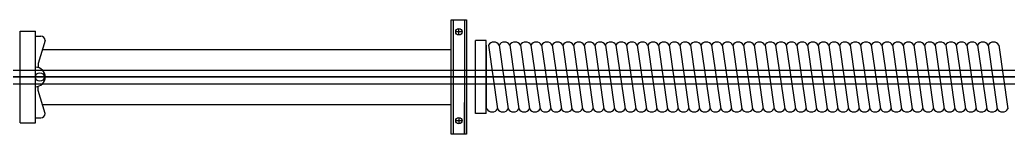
# Model space of a CAD drawing. Header units: millimetres. Extents: x 34479 to 326239, y 111570 to 168880.
# Drawn here: x 193644 to 194540, y 167299 to 167403 of the extents above; entities that cross this region are included whole.
import ezdxf

# ---------------------------------------------------------------- set-up
doc = ezdxf.new("R2010")
doc.units = ezdxf.units.MM
doc.header["$LTSCALE"] = 100
doc.header["$MEASUREMENT"] = 0
doc.layers.get('0').update_dxf_attribs({"linetype": 'CONTINUOUS'})
doc.layers.add('브라켓', color=8, linetype='CONTINUOUS')

msp = doc.modelspace()

# ---------------------------------------------------------------- linework, layer by layer
at = {"color": 3}
for p, q in [((193644, 167309.99, 0), (193644, 167392.96, 0)), ((193644, 167392.96, 0), (193658, 167392.96, 0)), ((193658, 167309.99, 0), (193658, 167392.96, 0)), ((193658, 167388.66, 0), (193662.89, 167388.66, 0)), ((193666.87, 167384.67, 0), (193660.43, 167363.76, 0)), ((194056.84, 167318.44, 0), (194056.84, 167384.51, 0)), ((194066.57, 167384.51, 0), (194056.84, 167384.51, 0)), ((194066.57, 167318.44, 0), (194066.57, 167384.51, 0)), ((194066.57, 167380.23, 0), (194066.57, 167322.72, 0)), ((194068.71, 167380.23, 0), (194076.99, 167322.72, 0)), ((194078.34, 167380.23, 0), (194086.62, 167322.72, 0)), ((194087.98, 167380.23, 0), (194096.25, 167322.72, 0)), ((194097.61, 167380.23, 0), (194105.89, 167322.72, 0)), ((194107.25, 167380.23, 0), (194115.52, 167322.72, 0)), ((194107.25, 167380.23, 0), (194115.52, 167322.72, 0)), ((194116.88, 167380.23, 0), (194125.16, 167322.72, 0)), ((194126.52, 167380.23, 0), (194134.79, 167322.72, 0)), ((194136.15, 167380.23, 0), (194144.43, 167322.72, 0)), ((194145.78, 167380.23, 0), (194154.06, 167322.72, 0)), ((194155.42, 167380.23, 0), (194163.7, 167322.72, 0)), ((194165.05, 167380.23, 0), (194173.33, 167322.72, 0)), ((194174.69, 167380.23, 0), (194182.96, 167322.72, 0)), ((194184.32, 167380.23, 0), (194192.6, 167322.72, 0)), ((194193.96, 167380.23, 0), (194202.23, 167322.72, 0)), ((194203.59, 167380.23, 0), (194211.87, 167322.72, 0)), ((194213.23, 167380.23, 0), (194221.5, 167322.72, 0)), ((194222.86, 167380.23, 0), (194231.14, 167322.72, 0)), ((194232.49, 167380.23, 0), (194240.77, 167322.72, 0)), ((194242.13, 167380.23, 0), (194250.41, 167322.72, 0)), ((194251.76, 167380.23, 0), (194260.04, 167322.72, 0)), ((194261.4, 167380.23, 0), (194269.67, 167322.72, 0)), ((194271.03, 167380.23, 0), (194279.31, 167322.72, 0)), ((194280.67, 167380.23, 0), (194288.94, 167322.72, 0)), ((194290.3, 167380.23, 0), (194298.58, 167322.72, 0)), ((194299.94, 167380.23, 0), (194308.21, 167322.72, 0)), ((194309.57, 167380.23, 0), (194317.85, 167322.72, 0)), ((194319.46, 167380.23, 0), (194327.74, 167322.72, 0)), ((194329.1, 167380.23, 0), (194337.38, 167322.72, 0)), ((194338.73, 167380.23, 0), (194347.01, 167322.72, 0)), ((194348.37, 167380.23, 0), (194356.64, 167322.72, 0)), ((194358, 167380.23, 0), (194366.28, 167322.72, 0)), ((194367.64, 167380.23, 0), (194375.91, 167322.72, 0)), ((194377.27, 167380.23, 0), (194385.55, 167322.72, 0)), ((194386.91, 167380.23, 0), (194395.18, 167322.72, 0)), ((194396.54, 167380.23, 0), (194404.82, 167322.72, 0)), ((194406.17, 167380.23, 0), (194414.45, 167322.72, 0)), ((194415.81, 167380.23, 0), (194424.09, 167322.72, 0)), ((194425.44, 167380.23, 0), (194433.72, 167322.72, 0)), ((194435.08, 167380.23, 0), (194443.35, 167322.72, 0)), ((194444.71, 167380.23, 0), (194452.99, 167322.72, 0)), ((194454.35, 167380.23, 0), (194462.62, 167322.72, 0)), ((194463.98, 167380.23, 0), (194472.26, 167322.72, 0)), ((194473.62, 167380.23, 0), (194481.89, 167322.72, 0)), ((194483.25, 167380.23, 0), (194491.53, 167322.72, 0)), ((194492.88, 167380.23, 0), (194501.16, 167322.72, 0)), ((194502.52, 167380.23, 0), (194510.8, 167322.72, 0)), ((194512.15, 167380.23, 0), (194520.43, 167322.72, 0)), ((194521.79, 167380.23, 0), (194530.06, 167322.72, 0)), ((194531.42, 167380.23, 0), (194539.7, 167322.72, 0)), ((193660.43, 167363.76, 0), (193660.43, 167360, 0)), ((193660.43, 167339.19, 0), (193660.43, 167342.95, 0)), ((193666.87, 167318.28, 0), (193660.43, 167339.19, 0)), ((193658, 167314.29, 0), (193662.89, 167314.29, 0)), ((194066.57, 167318.44, 0), (194056.84, 167318.44, 0)), ((193644, 167309.99, 0), (193658, 167309.99, 0))]:
    msp.add_line(p, q, dxfattribs=at)
at = {"color": 1}
for p, q in [((193664.25, 167376.39, 0), (194034.78, 167376.39, 0)), ((193664.25, 167326.39, 0), (194034.72, 167326.39, 0))]:
    msp.add_line(p, q, dxfattribs=at)
at = {"color": 2}
for p, q in [((192812.69, 167357.73, 0), (195051.35, 167357.73, 0)), ((192812.69, 167345.23, 0), (195051.35, 167345.23, 0))]:
    msp.add_line(p, q, dxfattribs=at)
at = {"color": 8}
for p, q in [((190426.54, 167351.48, 0), (195145.96, 167351.48, 0)), ((195145.96, 167351.48, 0), (190436.2, 167351.48, 0))]:
    msp.add_line(p, q, dxfattribs=at)
at = {"color": 3}
msp.add_circle((193661.93, 167351.48, 0), 3.9, dxfattribs=at)
for centre, radius, start, end in [((193662.44, 167384.23, 0), 4.45, 5.63752, 84.24179), ((194073.53, 167377.83, 0), 5.38, 26.49712, 153.50288), ((194083.16, 167377.83, 0), 5.38, 26.49712, 153.50288), ((194092.79, 167377.83, 0), 5.38, 26.49712, 153.50288), ((194102.43, 167377.83, 0), 5.38, 26.49712, 153.50288), ((194112.06, 167377.83, 0), 5.38, 26.49712, 153.50288), ((194121.7, 167377.83, 0), 5.38, 26.49712, 153.50288), ((194131.33, 167377.83, 0), 5.38, 26.49712, 153.50288), ((194140.97, 167377.83, 0), 5.38, 26.49712, 153.50288), ((194150.6, 167377.83, 0), 5.38, 26.49712, 153.50288), ((194160.24, 167377.83, 0), 5.38, 26.49712, 153.50288), ((194169.87, 167377.83, 0), 5.38, 26.49712, 153.50288), ((194179.5, 167377.83, 0), 5.38, 26.49712, 153.50288), ((194189.14, 167377.83, 0), 5.38, 26.49712, 153.50288), ((194198.77, 167377.83, 0), 5.38, 26.49712, 153.50288), ((194208.41, 167377.83, 0), 5.38, 26.49712, 153.50288), ((194218.04, 167377.83, 0), 5.38, 26.49712, 153.50288), ((194227.68, 167377.83, 0), 5.38, 26.49712, 153.50288), ((194237.31, 167377.83, 0), 5.38, 26.49712, 153.50288), ((194246.95, 167377.83, 0), 5.38, 26.49712, 153.50288), ((194256.58, 167377.83, 0), 5.38, 26.49712, 153.50288), ((194266.21, 167377.83, 0), 5.38, 26.49712, 153.50288), ((194275.85, 167377.83, 0), 5.38, 26.49712, 153.50288), ((194285.48, 167377.83, 0), 5.38, 26.49712, 153.50288), ((194295.12, 167377.83, 0), 5.38, 26.49712, 153.50288), ((194304.75, 167377.83, 0), 5.38, 26.49712, 153.50288), ((194314.39, 167377.83, 0), 5.38, 26.49712, 153.50288), ((194324.28, 167377.83, 0), 5.38, 26.49712, 153.50288), ((194333.92, 167377.83, 0), 5.38, 26.49712, 153.50288), ((194343.55, 167377.83, 0), 5.38, 26.49712, 153.50288), ((194353.18, 167377.83, 0), 5.38, 26.49712, 153.50288), ((194362.82, 167377.83, 0), 5.38, 26.49712, 153.50288), ((194372.45, 167377.83, 0), 5.38, 26.49712, 153.50288), ((194382.09, 167377.83, 0), 5.38, 26.49712, 153.50288), ((194391.72, 167377.83, 0), 5.38, 26.49712, 153.50288), ((194401.36, 167377.83, 0), 5.38, 26.49712, 153.50288), ((194410.99, 167377.83, 0), 5.38, 26.49712, 153.50288), ((194420.63, 167377.83, 0), 5.38, 26.49712, 153.50288), ((194430.26, 167377.83, 0), 5.38, 26.49712, 153.50288), ((194439.89, 167377.83, 0), 5.38, 26.49712, 153.50288), ((194449.53, 167377.83, 0), 5.38, 26.49712, 153.50288), ((194459.16, 167377.83, 0), 5.38, 26.49712, 153.50288), ((194468.8, 167377.83, 0), 5.38, 26.49712, 153.50288), ((194478.43, 167377.83, 0), 5.38, 26.49712, 153.50288), ((194488.07, 167377.83, 0), 5.38, 26.49712, 153.50288), ((194497.7, 167377.83, 0), 5.38, 26.49712, 153.50288), ((194507.34, 167377.83, 0), 5.38, 26.49712, 153.50288), ((194516.97, 167377.83, 0), 5.38, 26.49712, 153.50288), ((194526.6, 167377.83, 0), 5.38, 26.49712, 153.50288), ((193658, 167351.48, 0), 8.87, 270, 90), ((194072.17, 167325.12, 0), 5.38, 206.49712, 333.50288), ((194081.8, 167325.12, 0), 5.38, 206.49712, 333.50288), ((194091.44, 167325.12, 0), 5.38, 206.49712, 333.50288), ((194101.07, 167325.12, 0), 5.38, 206.49712, 333.50288), ((194110.71, 167325.12, 0), 5.38, 206.49712, 333.50288), ((194120.34, 167325.12, 0), 5.38, 206.49712, 333.50288), ((194129.98, 167325.12, 0), 5.38, 206.49712, 333.50288), ((194139.61, 167325.12, 0), 5.38, 206.49712, 333.50288), ((194149.24, 167325.12, 0), 5.38, 206.49712, 333.50288), ((194158.88, 167325.12, 0), 5.38, 206.49712, 333.50288), ((194168.51, 167325.12, 0), 5.38, 206.49712, 333.50288), ((194178.15, 167325.12, 0), 5.38, 206.49712, 333.50288), ((194187.78, 167325.12, 0), 5.38, 206.49712, 333.50288), ((194197.42, 167325.12, 0), 5.38, 206.49712, 333.50288), ((194207.05, 167325.12, 0), 5.38, 206.49712, 333.50288), ((194216.69, 167325.12, 0), 5.38, 206.49712, 333.50288), ((194226.32, 167325.12, 0), 5.38, 206.49712, 333.50288), ((194235.95, 167325.12, 0), 5.38, 206.49712, 333.50288), ((194245.59, 167325.12, 0), 5.38, 206.49712, 333.50288), ((194255.22, 167325.12, 0), 5.38, 206.49712, 333.50288), ((194264.86, 167325.12, 0), 5.38, 206.49712, 333.50288), ((194274.49, 167325.12, 0), 5.38, 206.49712, 333.50288), ((194284.13, 167325.12, 0), 5.38, 206.49712, 333.50288), ((194293.76, 167325.12, 0), 5.38, 206.49712, 333.50288), ((194303.4, 167325.12, 0), 5.38, 206.49712, 333.50288), ((194313.03, 167325.12, 0), 5.38, 206.49712, 333.50288), ((194322.66, 167325.12, 0), 5.38, 206.49712, 333.50288), ((194332.56, 167325.12, 0), 5.38, 206.49712, 333.50288), ((194342.19, 167325.12, 0), 5.38, 206.49712, 333.50288), ((194351.83, 167325.12, 0), 5.38, 206.49712, 333.50288), ((194361.46, 167325.12, 0), 5.38, 206.49712, 333.50288), ((194371.1, 167325.12, 0), 5.38, 206.49712, 333.50288), ((194380.73, 167325.12, 0), 5.38, 206.49712, 333.50288), ((194390.37, 167325.12, 0), 5.38, 206.49712, 333.50288), ((194400, 167325.12, 0), 5.38, 206.49712, 333.50288), ((194409.63, 167325.12, 0), 5.38, 206.49712, 333.50288), ((194419.27, 167325.12, 0), 5.38, 206.49712, 333.50288), ((194428.9, 167325.12, 0), 5.38, 206.49712, 333.50288), ((194438.54, 167325.12, 0), 5.38, 206.49712, 333.50288), ((194448.17, 167325.12, 0), 5.38, 206.49712, 333.50288), ((194457.81, 167325.12, 0), 5.38, 206.49712, 333.50288), ((194467.44, 167325.12, 0), 5.38, 206.49712, 333.50288), ((194477.08, 167325.12, 0), 5.38, 206.49712, 333.50288), ((194486.71, 167325.12, 0), 5.38, 206.49712, 333.50288), ((194496.34, 167325.12, 0), 5.38, 206.49712, 333.50288), ((194505.98, 167325.12, 0), 5.38, 206.49712, 333.50288), ((194515.61, 167325.12, 0), 5.38, 206.49712, 333.50288), ((194525.25, 167325.12, 0), 5.38, 206.49712, 333.50288), ((194534.88, 167325.12, 0), 5.38, 206.49712, 333.50288), ((193662.44, 167318.72, 0), 4.45, 275.75821, 354.36248)]:
    msp.add_arc(centre, radius, start, end, dxfattribs=at)
at = {"layer": '브라켓'}
for p, q in [((194036.76, 167403.46, 0), (194036.76, 167299.49, 0)), ((194046.98, 167403.46, 0), (194046.98, 167299.49, 0)), ((194046.98, 167403.46, 0), (194046.98, 167321.46, 0)), ((194044.75, 167392.5, 0), (194038.99, 167392.5, 0)), ((194041.87, 167389.61, 0), (194041.87, 167395.38, 0)), ((194046.98, 167299.49, 0), (194046.98, 167328.28, 0)), ((194044.75, 167311.79, 0), (194038.99, 167311.79, 0)), ((194041.87, 167314.67, 0), (194041.87, 167308.91, 0))]:
    msp.add_line(p, q, dxfattribs=at)
at = {"layer": '브라켓', "elevation": 0}
msp.add_lwpolyline([(194034.78, 167299.49), (194034.78, 167403.46), (194048.66, 167403.46), (194048.66, 167299.49)], close=True, dxfattribs=at)
at = {"layer": '브라켓'}
for centre in [(194041.87, 167392.5, 0), (194041.87, 167311.79, 0)]:
    msp.add_circle(centre, 2.88, dxfattribs=at)

doc.saveas('drawing.dxf')
